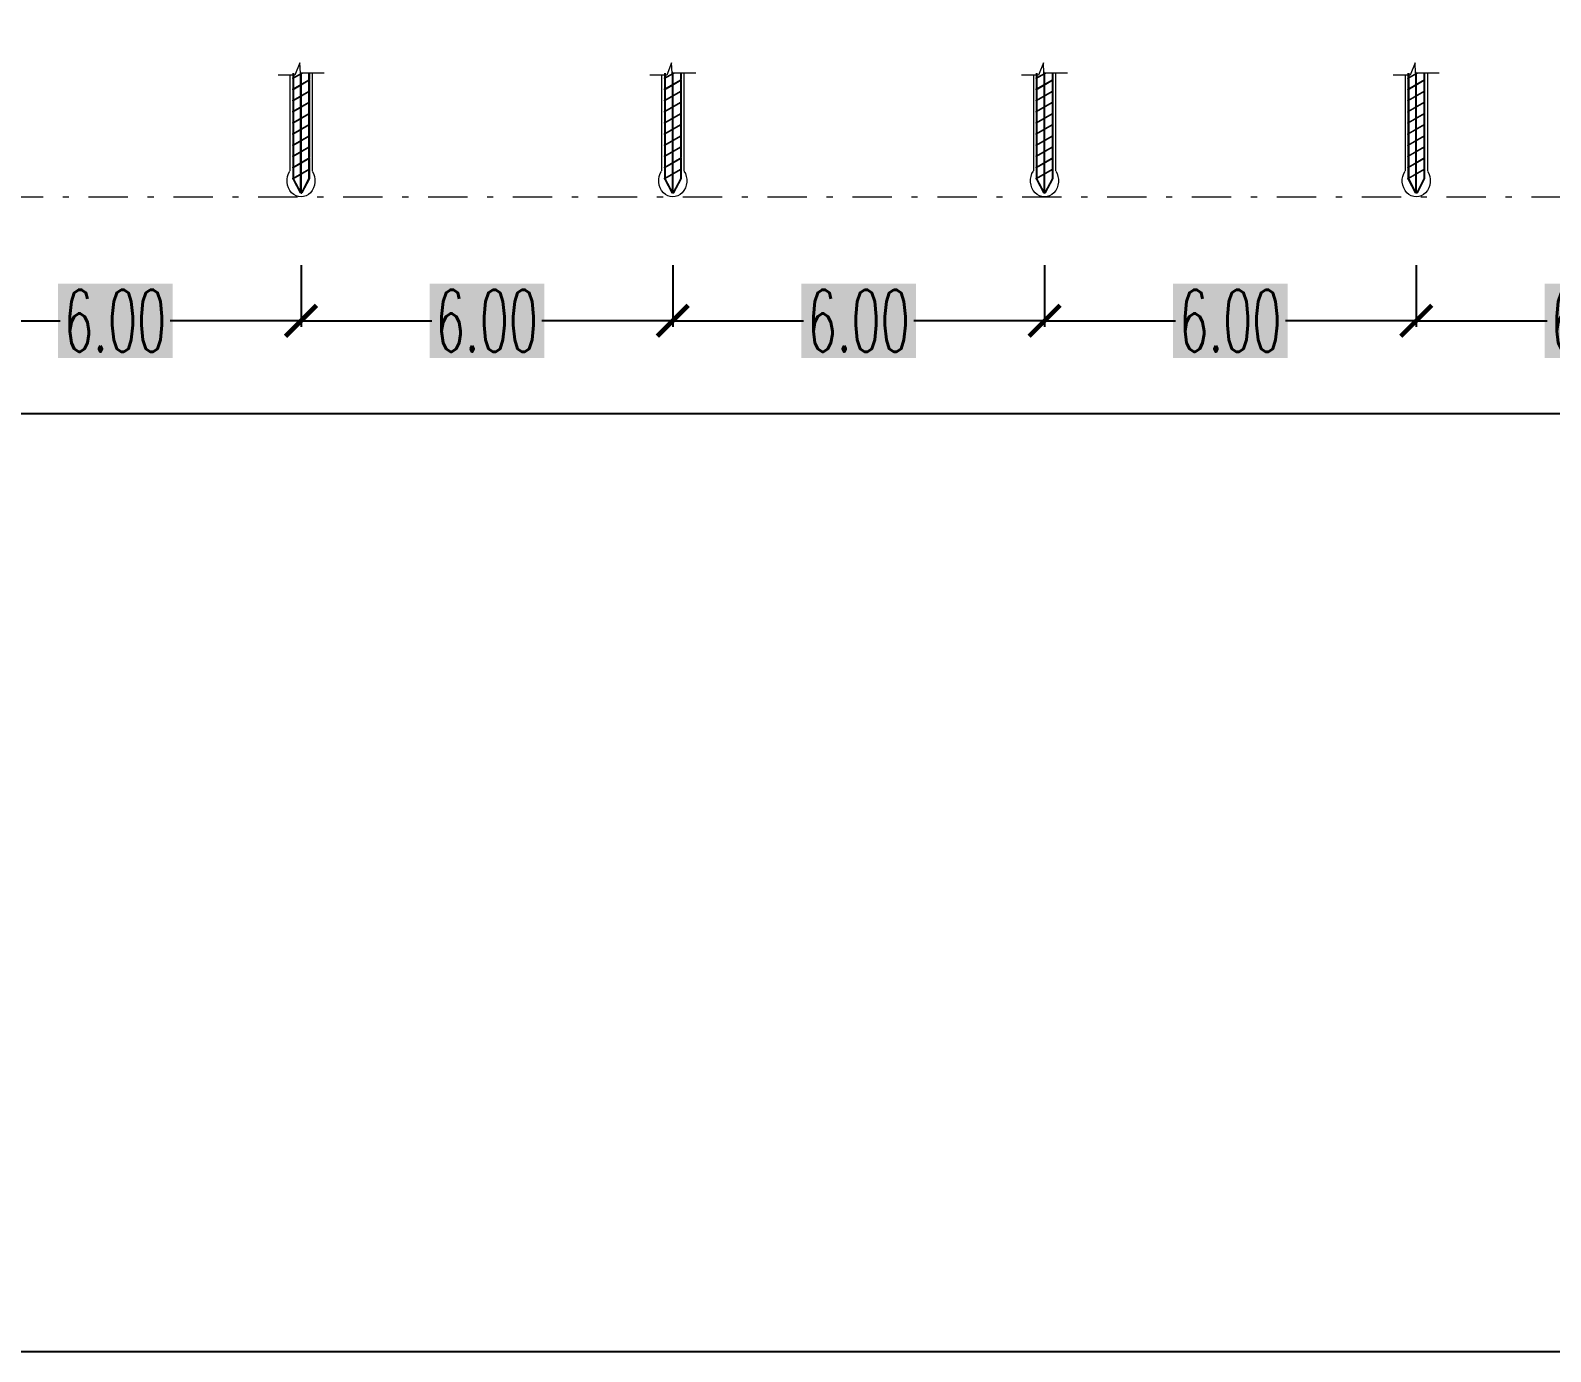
# Model space of a CAD drawing. Header units: millimetres. Extents: x 2175 to 3376, y 1504 to 1740.
# Drawn here: x 3326.38 to 3350.92, y 1586.69 to 1608.02 of the extents above; entities that cross this region are included whole.
import ezdxf

# ---------------------------------------------------------------- set-up
doc = ezdxf.new("R2010")
doc.units = ezdxf.units.MM
for name, pattern in [('DASHDOT2', [12.7, 6.35, -3.175, 0, -3.175]), ('DASHDOTX2', [50.8, 25.4, -12.7, 0, -12.7]), ('DASHED', [19.05, 12.7, -6.35])]:
    doc.linetypes.add(name, pattern=pattern)
doc.layers.add('As Atap', color=3, linetype='DASHDOTX2', lineweight=40)
doc.layers.add('Garis Dim', color=131, linetype='DASHED', lineweight=9)
doc.layers.add('GR', color=7, linetype='Continuous')
doc.layers.add('KOP TEKS', color=1, linetype='Continuous')
doc.layers.add('Layer2', color=7, linetype='DASHED', lineweight=40, true_color=0x238759)
doc.styles.add('-DIM2', font='simplex.shx', dxfattribs={"width": 0.55})
doc.dimstyles.new('DIMENSI WARNA 2.1', dxfattribs={"dimtxt": 1, "dimasz": 0.5, "dimexe": 0.1, "dimexo": 0.1, "dimgap": 0.05, "dimtad": 0, "dimtih": 1, "dimtoh": 1, "dimrnd": 0.0025, "dimzin": 0, "dimdsep": 46, "dimtxsty": '-DIM2', "dimblk": 'ARCHTICK', "dimcen": 0.1, "dimclrd": 1, "dimclre": 1, "dimclrt": 256, "dimadec": 0, "dimazin": 0, "dimtfac": 1, "dimtofl": 0, "dimtmove": 0, "dimatfit": 3, "dimldrblk": 'ARCHTICK', "dimfxl": 0.18, "dimtfill": 2, "dimtfillclr": 256, "dimtolj": 1, "dimtzin": 0, "dimarcsym": 0})

# ---------------------------------------------------------------- blocks, each defined once
blk = doc.blocks.new('_ArchTick')
at = {"color": 0, "linetype": 'ByBlock', "const_width": 0.15}
blk.add_lwpolyline([(-0.5, -0.5), (0.5, 0.5)], dxfattribs=at)
blk = doc.blocks.new('*D889')
at = {"layer": 'Defpoints', "color": 0, "transparency": 16777216}
for p in [(3246.748, 1603.331), (3366.748, 1603.331), (3366.748, 1601.831)]:
    blk.add_point(p, dxfattribs=at)
at = {"layer": 'GR', "color": 1, "lineweight": -2, "transparency": 16777216}
for p, q in [((3246.748, 1603.231), (3246.748, 1601.731)), ((3366.748, 1603.231), (3366.748, 1601.731)), ((3246.748, 1601.831), (3305.389, 1601.831)), ((3366.748, 1601.831), (3308.108, 1601.831))]:
    blk.add_line(p, q, dxfattribs=at)
at = {"layer": 'GR', "color": 1, "lineweight": -2, "transparency": 16777216, "xscale": 0.5, "yscale": 0.5, "zscale": 0.5, "rotation": 180}
blk.add_blockref('_ArchTick', (3246.748, 1601.831), dxfattribs=at)
at = {"layer": 'GR', "color": 1, "lineweight": -2, "transparency": 16777216, "xscale": 0.5, "yscale": 0.5, "zscale": 0.5}
blk.add_blockref('_ArchTick', (3366.748, 1601.831), dxfattribs=at)
at = {"layer": 'GR', "color": 240, "transparency": 16777216, "insert": (3306.748, 1601.831), "char_height": 1, "attachment_point": 5, "style": '-DIM2', "bg_fill": 1, "box_fill_scale": 1.1, "bg_fill_color": 256, "bg_fill_true_color": 16180224, "bg_fill_transparency": 0}
blk.add_mtext('\\A1;120.00', dxfattribs=at)
blk = doc.blocks.new('*D893')
at = {"layer": 'Defpoints', "color": 0, "transparency": 16777216}
for p in [(3324.748, 1604.331), (3330.748, 1604.331), (3324.748, 1603.331)]:
    blk.add_point(p, dxfattribs=at)
at = {"layer": 'GR', "color": 1, "lineweight": -2, "transparency": 16777216}
for p, q in [((3324.748, 1604.231), (3324.748, 1603.231)), ((3330.748, 1604.231), (3330.748, 1603.231)), ((3324.748, 1603.331), (3326.86, 1603.331)), ((3330.748, 1603.331), (3328.636, 1603.331))]:
    blk.add_line(p, q, dxfattribs=at)
at = {"layer": 'GR', "color": 1, "lineweight": -2, "transparency": 16777216, "xscale": 0.5, "yscale": 0.5, "zscale": 0.5, "rotation": 180}
blk.add_blockref('_ArchTick', (3324.748, 1603.331), dxfattribs=at)
at = {"layer": 'GR', "color": 1, "lineweight": -2, "transparency": 16777216, "xscale": 0.5, "yscale": 0.5, "zscale": 0.5}
blk.add_blockref('_ArchTick', (3330.748, 1603.331), dxfattribs=at)
at = {"layer": 'GR', "color": 240, "transparency": 16777216, "insert": (3327.748, 1603.331), "char_height": 1, "attachment_point": 5, "style": '-DIM2', "bg_fill": 1, "box_fill_scale": 1.1, "bg_fill_color": 256, "bg_fill_true_color": 16180224, "bg_fill_transparency": 0}
blk.add_mtext('\\A1;6.00', dxfattribs=at)
blk = doc.blocks.new('*D894')
at = {"layer": 'Defpoints', "color": 0, "transparency": 16777216}
for p in [(3336.748, 1604.331), (3342.748, 1604.331), (3336.748, 1603.331)]:
    blk.add_point(p, dxfattribs=at)
at = {"layer": 'GR', "color": 1, "lineweight": -2, "transparency": 16777216}
for p, q in [((3336.748, 1604.231), (3336.748, 1603.231)), ((3342.748, 1604.231), (3342.748, 1603.231)), ((3336.748, 1603.331), (3338.86, 1603.331)), ((3342.748, 1603.331), (3340.636, 1603.331))]:
    blk.add_line(p, q, dxfattribs=at)
at = {"layer": 'GR', "color": 1, "lineweight": -2, "transparency": 16777216, "xscale": 0.5, "yscale": 0.5, "zscale": 0.5, "rotation": 180}
blk.add_blockref('_ArchTick', (3336.748, 1603.331), dxfattribs=at)
at = {"layer": 'GR', "color": 1, "lineweight": -2, "transparency": 16777216, "xscale": 0.5, "yscale": 0.5, "zscale": 0.5}
blk.add_blockref('_ArchTick', (3342.748, 1603.331), dxfattribs=at)
at = {"layer": 'GR', "color": 240, "transparency": 16777216, "insert": (3339.748, 1603.331), "char_height": 1, "attachment_point": 5, "style": '-DIM2', "bg_fill": 1, "box_fill_scale": 1.1, "bg_fill_color": 256, "bg_fill_true_color": 16180224, "bg_fill_transparency": 0}
blk.add_mtext('\\A1;6.00', dxfattribs=at)
blk = doc.blocks.new('*D895')
at = {"layer": 'Defpoints', "color": 0, "transparency": 16777216}
for p in [(3330.748, 1604.331), (3336.748, 1604.331), (3336.748, 1603.331)]:
    blk.add_point(p, dxfattribs=at)
at = {"layer": 'GR', "color": 1, "lineweight": -2, "transparency": 16777216}
for p, q in [((3330.748, 1604.231), (3330.748, 1603.231)), ((3336.748, 1604.231), (3336.748, 1603.231)), ((3330.748, 1603.331), (3332.86, 1603.331)), ((3336.748, 1603.331), (3334.636, 1603.331))]:
    blk.add_line(p, q, dxfattribs=at)
at = {"layer": 'GR', "color": 1, "lineweight": -2, "transparency": 16777216, "xscale": 0.5, "yscale": 0.5, "zscale": 0.5, "rotation": 180}
blk.add_blockref('_ArchTick', (3330.748, 1603.331), dxfattribs=at)
at = {"layer": 'GR', "color": 1, "lineweight": -2, "transparency": 16777216, "xscale": 0.5, "yscale": 0.5, "zscale": 0.5}
blk.add_blockref('_ArchTick', (3336.748, 1603.331), dxfattribs=at)
at = {"layer": 'GR', "color": 240, "transparency": 16777216, "insert": (3333.748, 1603.331), "char_height": 1, "attachment_point": 5, "style": '-DIM2', "bg_fill": 1, "box_fill_scale": 1.1, "bg_fill_color": 256, "bg_fill_true_color": 16180224, "bg_fill_transparency": 0}
blk.add_mtext('\\A1;6.00', dxfattribs=at)
blk = doc.blocks.new('*D897')
at = {"layer": 'Defpoints', "color": 0, "transparency": 16777216}
for p in [(3342.748, 1604.331), (3348.748, 1604.331), (3348.748, 1603.331)]:
    blk.add_point(p, dxfattribs=at)
at = {"layer": 'GR', "color": 1, "lineweight": -2, "transparency": 16777216}
for p, q in [((3342.748, 1604.231), (3342.748, 1603.231)), ((3348.748, 1604.231), (3348.748, 1603.231)), ((3342.748, 1603.331), (3344.86, 1603.331)), ((3348.748, 1603.331), (3346.636, 1603.331))]:
    blk.add_line(p, q, dxfattribs=at)
at = {"layer": 'GR', "color": 1, "lineweight": -2, "transparency": 16777216, "xscale": 0.5, "yscale": 0.5, "zscale": 0.5, "rotation": 180}
blk.add_blockref('_ArchTick', (3342.748, 1603.331), dxfattribs=at)
at = {"layer": 'GR', "color": 1, "lineweight": -2, "transparency": 16777216, "xscale": 0.5, "yscale": 0.5, "zscale": 0.5}
blk.add_blockref('_ArchTick', (3348.748, 1603.331), dxfattribs=at)
at = {"layer": 'GR', "color": 240, "transparency": 16777216, "insert": (3345.748, 1603.331), "char_height": 1, "attachment_point": 5, "style": '-DIM2', "bg_fill": 1, "box_fill_scale": 1.1, "bg_fill_color": 256, "bg_fill_true_color": 16180224, "bg_fill_transparency": 0}
blk.add_mtext('\\A1;6.00', dxfattribs=at)
blk = doc.blocks.new('*D898')
at = {"layer": 'Defpoints', "color": 0, "transparency": 16777216}
for p in [(3348.748, 1604.331), (3354.748, 1604.331), (3348.748, 1603.331)]:
    blk.add_point(p, dxfattribs=at)
at = {"layer": 'GR', "color": 1, "lineweight": -2, "transparency": 16777216}
for p, q in [((3348.748, 1604.231), (3348.748, 1603.231)), ((3354.748, 1604.231), (3354.748, 1603.231)), ((3348.748, 1603.331), (3350.86, 1603.331)), ((3354.748, 1603.331), (3352.636, 1603.331))]:
    blk.add_line(p, q, dxfattribs=at)
at = {"layer": 'GR', "color": 1, "lineweight": -2, "transparency": 16777216, "xscale": 0.5, "yscale": 0.5, "zscale": 0.5, "rotation": 180}
blk.add_blockref('_ArchTick', (3348.748, 1603.331), dxfattribs=at)
at = {"layer": 'GR', "color": 1, "lineweight": -2, "transparency": 16777216, "xscale": 0.5, "yscale": 0.5, "zscale": 0.5}
blk.add_blockref('_ArchTick', (3354.748, 1603.331), dxfattribs=at)
at = {"layer": 'GR', "color": 240, "transparency": 16777216, "insert": (3351.748, 1603.331), "char_height": 1, "attachment_point": 5, "style": '-DIM2', "bg_fill": 1, "box_fill_scale": 1.1, "bg_fill_color": 256, "bg_fill_true_color": 16180224, "bg_fill_transparency": 0}
blk.add_mtext('\\A1;6.00', dxfattribs=at)

msp = doc.modelspace()

# ---------------------------------------------------------------- linework, layer by layer
at = {"layer": 'As Atap', "color": 7, "linetype": 'ByBlock', "lineweight": 5}
for p, q in [((3330.568, 1607.294), (3330.568, 1605.75)), ((3330.928, 1607.331), (3330.928, 1605.75)), ((3336.568, 1607.294), (3336.568, 1605.75)), ((3336.928, 1607.331), (3336.928, 1605.75)), ((3342.568, 1607.294), (3342.568, 1605.75)), ((3342.928, 1607.331), (3342.928, 1605.75)), ((3348.568, 1607.294), (3348.568, 1605.75)), ((3348.928, 1607.331), (3348.928, 1605.75))]:
    msp.add_line(p, q, dxfattribs=at)
at = {"layer": 'As Atap', "color": 0, "linetype": 'ByBlock', "lineweight": 5}
for p, q in [((3330.614, 1607.331), (3330.614, 1607.25)), ((3330.614, 1607.242), (3330.614, 1607.07)), ((3330.626, 1607.331), (3330.626, 1607.257)), ((3330.626, 1607.249), (3330.626, 1607.077)), ((3330.736, 1607.349), (3330.736, 1607.321)), ((3330.736, 1607.313), (3330.736, 1607.141)), ((3330.748, 1607.331), (3330.748, 1607.328)), ((3330.748, 1607.32), (3330.748, 1607.148)), ((3330.87, 1607.331), (3330.87, 1607.219)), ((3330.87, 1607.21), (3330.87, 1607.039)), ((3330.882, 1607.331), (3330.882, 1607.225)), ((3330.882, 1607.217), (3330.882, 1607.045)), ((3336.614, 1607.331), (3336.614, 1607.25)), ((3336.614, 1607.242), (3336.614, 1607.07)), ((3336.626, 1607.331), (3336.626, 1607.257)), ((3336.626, 1607.249), (3336.626, 1607.077)), ((3336.736, 1607.349), (3336.736, 1607.321)), ((3336.736, 1607.313), (3336.736, 1607.141)), ((3336.748, 1607.331), (3336.748, 1607.328)), ((3336.748, 1607.32), (3336.748, 1607.148)), ((3336.87, 1607.331), (3336.87, 1607.219)), ((3336.87, 1607.21), (3336.87, 1607.039)), ((3336.882, 1607.331), (3336.882, 1607.225)), ((3336.882, 1607.217), (3336.882, 1607.045)), ((3342.614, 1607.331), (3342.614, 1607.25)), ((3342.614, 1607.242), (3342.614, 1607.07)), ((3342.626, 1607.331), (3342.626, 1607.257)), ((3342.626, 1607.249), (3342.626, 1607.077)), ((3342.736, 1607.349), (3342.736, 1607.321)), ((3342.736, 1607.313), (3342.736, 1607.141)), ((3342.748, 1607.331), (3342.748, 1607.328)), ((3342.748, 1607.32), (3342.748, 1607.148)), ((3342.87, 1607.331), (3342.87, 1607.219)), ((3342.87, 1607.21), (3342.87, 1607.039)), ((3342.882, 1607.331), (3342.882, 1607.225)), ((3342.882, 1607.217), (3342.882, 1607.045)), ((3348.614, 1607.331), (3348.614, 1607.25)), ((3348.614, 1607.242), (3348.614, 1607.07)), ((3348.626, 1607.331), (3348.626, 1607.257)), ((3348.626, 1607.249), (3348.626, 1607.077)), ((3348.736, 1607.349), (3348.736, 1607.321)), ((3348.736, 1607.313), (3348.736, 1607.141)), ((3348.748, 1607.331), (3348.748, 1607.328)), ((3348.748, 1607.32), (3348.748, 1607.148)), ((3348.87, 1607.331), (3348.87, 1607.219)), ((3348.87, 1607.21), (3348.87, 1607.039)), ((3348.882, 1607.331), (3348.882, 1607.225)), ((3348.882, 1607.217), (3348.882, 1607.045)), ((3330.614, 1607.062), (3330.614, 1606.89)), ((3330.626, 1607.069), (3330.626, 1606.897)), ((3330.736, 1607.133), (3330.736, 1606.961)), ((3330.748, 1607.14), (3330.748, 1606.968)), ((3330.87, 1607.03), (3330.87, 1606.859)), ((3330.882, 1607.037), (3330.882, 1606.865)), ((3336.614, 1607.062), (3336.614, 1606.89)), ((3336.626, 1607.069), (3336.626, 1606.897)), ((3336.736, 1607.133), (3336.736, 1606.961)), ((3336.748, 1607.14), (3336.748, 1606.968)), ((3336.87, 1607.03), (3336.87, 1606.859)), ((3336.882, 1607.037), (3336.882, 1606.865)), ((3342.614, 1607.062), (3342.614, 1606.89)), ((3342.626, 1607.069), (3342.626, 1606.897)), ((3342.736, 1607.133), (3342.736, 1606.961)), ((3342.748, 1607.14), (3342.748, 1606.968)), ((3342.87, 1607.03), (3342.87, 1606.859)), ((3342.882, 1607.037), (3342.882, 1606.865)), ((3348.614, 1607.062), (3348.614, 1606.89)), ((3348.626, 1607.069), (3348.626, 1606.897)), ((3348.736, 1607.133), (3348.736, 1606.961)), ((3348.748, 1607.14), (3348.748, 1606.968)), ((3348.87, 1607.03), (3348.87, 1606.859)), ((3348.882, 1607.037), (3348.882, 1606.865)), ((3330.614, 1606.882), (3330.614, 1606.71)), ((3330.626, 1606.889), (3330.626, 1606.717)), ((3330.736, 1606.953), (3330.736, 1606.781)), ((3330.736, 1606.773), (3330.736, 1606.601)), ((3330.748, 1606.96), (3330.748, 1606.788)), ((3330.748, 1606.78), (3330.748, 1606.608)), ((3330.87, 1606.85), (3330.87, 1606.679)), ((3330.882, 1606.857), (3330.882, 1606.685)), ((3336.614, 1606.882), (3336.614, 1606.71)), ((3336.626, 1606.889), (3336.626, 1606.717)), ((3336.736, 1606.953), (3336.736, 1606.781)), ((3336.736, 1606.773), (3336.736, 1606.601)), ((3336.748, 1606.96), (3336.748, 1606.788)), ((3336.748, 1606.78), (3336.748, 1606.608)), ((3336.87, 1606.85), (3336.87, 1606.679)), ((3336.882, 1606.857), (3336.882, 1606.685)), ((3342.614, 1606.882), (3342.614, 1606.71)), ((3342.626, 1606.889), (3342.626, 1606.717)), ((3342.736, 1606.953), (3342.736, 1606.781)), ((3342.736, 1606.773), (3342.736, 1606.601)), ((3342.748, 1606.96), (3342.748, 1606.788)), ((3342.748, 1606.78), (3342.748, 1606.608)), ((3342.87, 1606.85), (3342.87, 1606.679)), ((3342.882, 1606.857), (3342.882, 1606.685)), ((3348.614, 1606.882), (3348.614, 1606.71)), ((3348.626, 1606.889), (3348.626, 1606.717)), ((3348.736, 1606.953), (3348.736, 1606.781)), ((3348.736, 1606.773), (3348.736, 1606.601)), ((3348.748, 1606.96), (3348.748, 1606.788)), ((3348.748, 1606.78), (3348.748, 1606.608)), ((3348.87, 1606.85), (3348.87, 1606.679)), ((3348.882, 1606.857), (3348.882, 1606.685)), ((3330.614, 1606.702), (3330.614, 1606.53)), ((3330.614, 1606.522), (3330.614, 1606.35)), ((3330.626, 1606.709), (3330.626, 1606.537)), ((3330.626, 1606.529), (3330.626, 1606.357)), ((3330.736, 1606.593), (3330.736, 1606.421)), ((3330.748, 1606.6), (3330.748, 1606.428)), ((3330.87, 1606.67), (3330.87, 1606.499)), ((3330.87, 1606.49), (3330.87, 1606.319)), ((3330.882, 1606.677), (3330.882, 1606.505)), ((3330.882, 1606.497), (3330.882, 1606.325)), ((3336.614, 1606.702), (3336.614, 1606.53)), ((3336.614, 1606.522), (3336.614, 1606.35)), ((3336.626, 1606.709), (3336.626, 1606.537)), ((3336.626, 1606.529), (3336.626, 1606.357)), ((3336.736, 1606.593), (3336.736, 1606.421)), ((3336.748, 1606.6), (3336.748, 1606.428)), ((3336.87, 1606.67), (3336.87, 1606.499)), ((3336.87, 1606.49), (3336.87, 1606.319)), ((3336.882, 1606.677), (3336.882, 1606.505)), ((3336.882, 1606.497), (3336.882, 1606.325)), ((3342.614, 1606.702), (3342.614, 1606.53)), ((3342.614, 1606.522), (3342.614, 1606.35)), ((3342.626, 1606.709), (3342.626, 1606.537)), ((3342.626, 1606.529), (3342.626, 1606.357)), ((3342.736, 1606.593), (3342.736, 1606.421)), ((3342.748, 1606.6), (3342.748, 1606.428)), ((3342.87, 1606.67), (3342.87, 1606.499)), ((3342.87, 1606.49), (3342.87, 1606.319)), ((3342.882, 1606.677), (3342.882, 1606.505)), ((3342.882, 1606.497), (3342.882, 1606.325)), ((3348.614, 1606.702), (3348.614, 1606.53)), ((3348.614, 1606.522), (3348.614, 1606.35)), ((3348.626, 1606.709), (3348.626, 1606.537)), ((3348.626, 1606.529), (3348.626, 1606.357)), ((3348.736, 1606.593), (3348.736, 1606.421)), ((3348.748, 1606.6), (3348.748, 1606.428)), ((3348.87, 1606.67), (3348.87, 1606.499)), ((3348.87, 1606.49), (3348.87, 1606.319)), ((3348.882, 1606.677), (3348.882, 1606.505)), ((3348.882, 1606.497), (3348.882, 1606.325)), ((3330.614, 1606.342), (3330.614, 1606.17)), ((3330.626, 1606.349), (3330.626, 1606.177)), ((3330.736, 1606.413), (3330.736, 1606.241)), ((3330.736, 1606.233), (3330.736, 1606.061)), ((3330.748, 1606.42), (3330.748, 1606.248)), ((3330.748, 1606.24), (3330.748, 1606.068)), ((3330.87, 1606.31), (3330.87, 1606.139)), ((3330.882, 1606.317), (3330.882, 1606.145)), ((3336.614, 1606.342), (3336.614, 1606.17)), ((3336.626, 1606.349), (3336.626, 1606.177)), ((3336.736, 1606.413), (3336.736, 1606.241)), ((3336.736, 1606.233), (3336.736, 1606.061)), ((3336.748, 1606.42), (3336.748, 1606.248)), ((3336.748, 1606.24), (3336.748, 1606.068)), ((3336.87, 1606.31), (3336.87, 1606.139)), ((3336.882, 1606.317), (3336.882, 1606.145)), ((3342.614, 1606.342), (3342.614, 1606.17)), ((3342.626, 1606.349), (3342.626, 1606.177)), ((3342.736, 1606.413), (3342.736, 1606.241)), ((3342.736, 1606.233), (3342.736, 1606.061)), ((3342.748, 1606.42), (3342.748, 1606.248)), ((3342.748, 1606.24), (3342.748, 1606.068)), ((3342.87, 1606.31), (3342.87, 1606.139)), ((3342.882, 1606.317), (3342.882, 1606.145)), ((3348.614, 1606.342), (3348.614, 1606.17)), ((3348.626, 1606.349), (3348.626, 1606.177)), ((3348.736, 1606.413), (3348.736, 1606.241)), ((3348.736, 1606.233), (3348.736, 1606.061)), ((3348.748, 1606.42), (3348.748, 1606.248)), ((3348.748, 1606.24), (3348.748, 1606.068)), ((3348.87, 1606.31), (3348.87, 1606.139)), ((3348.882, 1606.317), (3348.882, 1606.145)), ((3330.614, 1606.162), (3330.614, 1605.99)), ((3330.614, 1605.982), (3330.614, 1605.81)), ((3330.626, 1606.169), (3330.626, 1605.997)), ((3330.626, 1605.989), (3330.626, 1605.817)), ((3330.736, 1606.053), (3330.736, 1605.881)), ((3330.748, 1606.06), (3330.748, 1605.888)), ((3330.87, 1606.13), (3330.87, 1605.959)), ((3330.882, 1606.137), (3330.882, 1605.965)), ((3336.614, 1606.162), (3336.614, 1605.99)), ((3336.614, 1605.982), (3336.614, 1605.81)), ((3336.626, 1606.169), (3336.626, 1605.997)), ((3336.626, 1605.989), (3336.626, 1605.817)), ((3336.736, 1606.053), (3336.736, 1605.881)), ((3336.748, 1606.06), (3336.748, 1605.888)), ((3336.87, 1606.13), (3336.87, 1605.959)), ((3336.882, 1606.137), (3336.882, 1605.965)), ((3342.614, 1606.162), (3342.614, 1605.99)), ((3342.614, 1605.982), (3342.614, 1605.81)), ((3342.626, 1606.169), (3342.626, 1605.997)), ((3342.626, 1605.989), (3342.626, 1605.817)), ((3342.736, 1606.053), (3342.736, 1605.881)), ((3342.748, 1606.06), (3342.748, 1605.888)), ((3342.87, 1606.13), (3342.87, 1605.959)), ((3342.882, 1606.137), (3342.882, 1605.965)), ((3348.614, 1606.162), (3348.614, 1605.99)), ((3348.614, 1605.982), (3348.614, 1605.81)), ((3348.626, 1606.169), (3348.626, 1605.997)), ((3348.626, 1605.989), (3348.626, 1605.817)), ((3348.736, 1606.053), (3348.736, 1605.881)), ((3348.748, 1606.06), (3348.748, 1605.888)), ((3348.87, 1606.13), (3348.87, 1605.959)), ((3348.882, 1606.137), (3348.882, 1605.965)), ((3330.614, 1605.802), (3330.614, 1605.63)), ((3330.626, 1605.809), (3330.626, 1605.637)), ((3330.736, 1605.873), (3330.736, 1605.701)), ((3330.748, 1605.88), (3330.748, 1605.708)), ((3330.87, 1605.95), (3330.87, 1605.779)), ((3330.87, 1605.77), (3330.87, 1605.625)), ((3330.882, 1605.957), (3330.882, 1605.785)), ((3330.882, 1605.777), (3330.882, 1605.622)), ((3336.614, 1605.802), (3336.614, 1605.63)), ((3336.626, 1605.809), (3336.626, 1605.637)), ((3336.736, 1605.873), (3336.736, 1605.701)), ((3336.748, 1605.88), (3336.748, 1605.708)), ((3336.87, 1605.95), (3336.87, 1605.779)), ((3336.87, 1605.77), (3336.87, 1605.625)), ((3336.882, 1605.957), (3336.882, 1605.785)), ((3336.882, 1605.777), (3336.882, 1605.622)), ((3342.614, 1605.802), (3342.614, 1605.63)), ((3342.626, 1605.809), (3342.626, 1605.637)), ((3342.736, 1605.873), (3342.736, 1605.701)), ((3342.748, 1605.88), (3342.748, 1605.708)), ((3342.87, 1605.95), (3342.87, 1605.779)), ((3342.87, 1605.77), (3342.87, 1605.625)), ((3342.882, 1605.957), (3342.882, 1605.785)), ((3342.882, 1605.777), (3342.882, 1605.622)), ((3348.614, 1605.802), (3348.614, 1605.63)), ((3348.626, 1605.809), (3348.626, 1605.637)), ((3348.736, 1605.873), (3348.736, 1605.701)), ((3348.748, 1605.88), (3348.748, 1605.708)), ((3348.87, 1605.95), (3348.87, 1605.779)), ((3348.87, 1605.77), (3348.87, 1605.625)), ((3348.882, 1605.957), (3348.882, 1605.785)), ((3348.882, 1605.777), (3348.882, 1605.622)), ((3330.626, 1605.629), (3330.626, 1605.625)), ((3330.626, 1605.629), (3330.626, 1605.625)), ((3330.736, 1605.693), (3330.736, 1605.414)), ((3330.748, 1605.7), (3330.748, 1605.414)), ((3336.626, 1605.629), (3336.626, 1605.625)), ((3336.626, 1605.629), (3336.626, 1605.625)), ((3336.736, 1605.693), (3336.736, 1605.414)), ((3336.748, 1605.7), (3336.748, 1605.414)), ((3342.626, 1605.629), (3342.626, 1605.625)), ((3342.626, 1605.629), (3342.626, 1605.625)), ((3342.736, 1605.693), (3342.736, 1605.414)), ((3342.748, 1605.7), (3342.748, 1605.414)), ((3348.626, 1605.629), (3348.626, 1605.625)), ((3348.626, 1605.629), (3348.626, 1605.625)), ((3348.736, 1605.693), (3348.736, 1605.414)), ((3348.748, 1605.7), (3348.748, 1605.414))]:
    msp.add_line(p, q, dxfattribs=at)
at = {"layer": 'As Atap', "color": 2, "linetype": 'ByBlock', "lineweight": 5}
for p, q in [((3330.736, 1605.332), (3330.736, 1605.331)), ((3336.736, 1605.332), (3336.736, 1605.331)), ((3342.736, 1605.332), (3342.736, 1605.331)), ((3348.736, 1605.332), (3348.736, 1605.331))]:
    msp.add_line(p, q, dxfattribs=at)
at = {"layer": 'Garis Dim', "color": 0, "linetype": 'ByBlock', "lineweight": 5}
for p, q in [((3330.61, 1607.248), (3330.754, 1607.331)), ((3330.61, 1607.068), (3330.882, 1607.225)), ((3330.614, 1607.242), (3330.769, 1607.331)), ((3330.614, 1607.062), (3330.886, 1607.219)), ((3336.61, 1607.248), (3336.754, 1607.331)), ((3336.61, 1607.068), (3336.882, 1607.225)), ((3336.614, 1607.242), (3336.769, 1607.331)), ((3336.614, 1607.062), (3336.886, 1607.219)), ((3342.61, 1607.248), (3342.754, 1607.331)), ((3342.61, 1607.068), (3342.882, 1607.225)), ((3342.614, 1607.242), (3342.769, 1607.331)), ((3342.614, 1607.062), (3342.886, 1607.219)), ((3348.61, 1607.248), (3348.754, 1607.331)), ((3348.61, 1607.068), (3348.882, 1607.225)), ((3348.614, 1607.242), (3348.769, 1607.331)), ((3348.614, 1607.062), (3348.886, 1607.219)), ((3330.61, 1606.888), (3330.882, 1607.045)), ((3330.614, 1606.882), (3330.886, 1607.039)), ((3336.61, 1606.888), (3336.882, 1607.045)), ((3336.614, 1606.882), (3336.886, 1607.039)), ((3342.61, 1606.888), (3342.882, 1607.045)), ((3342.614, 1606.882), (3342.886, 1607.039)), ((3348.61, 1606.888), (3348.882, 1607.045)), ((3348.614, 1606.882), (3348.886, 1607.039)), ((3330.61, 1606.708), (3330.882, 1606.865)), ((3330.614, 1606.702), (3330.886, 1606.859)), ((3336.61, 1606.708), (3336.882, 1606.865)), ((3336.614, 1606.702), (3336.886, 1606.859)), ((3342.61, 1606.708), (3342.882, 1606.865)), ((3342.614, 1606.702), (3342.886, 1606.859)), ((3348.61, 1606.708), (3348.882, 1606.865)), ((3348.614, 1606.702), (3348.886, 1606.859)), ((3330.61, 1606.528), (3330.882, 1606.685)), ((3330.61, 1606.348), (3330.882, 1606.505)), ((3330.614, 1606.522), (3330.886, 1606.679)), ((3330.614, 1606.342), (3330.886, 1606.499)), ((3336.61, 1606.528), (3336.882, 1606.685)), ((3336.61, 1606.348), (3336.882, 1606.505)), ((3336.614, 1606.522), (3336.886, 1606.679)), ((3336.614, 1606.342), (3336.886, 1606.499)), ((3342.61, 1606.528), (3342.882, 1606.685)), ((3342.61, 1606.348), (3342.882, 1606.505)), ((3342.614, 1606.522), (3342.886, 1606.679)), ((3342.614, 1606.342), (3342.886, 1606.499)), ((3348.61, 1606.528), (3348.882, 1606.685)), ((3348.61, 1606.348), (3348.882, 1606.505)), ((3348.614, 1606.522), (3348.886, 1606.679)), ((3348.614, 1606.342), (3348.886, 1606.499)), ((3330.61, 1606.168), (3330.882, 1606.325)), ((3330.614, 1606.162), (3330.886, 1606.319)), ((3336.61, 1606.168), (3336.882, 1606.325)), ((3336.614, 1606.162), (3336.886, 1606.319)), ((3342.61, 1606.168), (3342.882, 1606.325)), ((3342.614, 1606.162), (3342.886, 1606.319)), ((3348.61, 1606.168), (3348.882, 1606.325)), ((3348.614, 1606.162), (3348.886, 1606.319)), ((3330.61, 1605.988), (3330.882, 1606.145)), ((3330.614, 1605.982), (3330.886, 1606.139)), ((3336.61, 1605.988), (3336.882, 1606.145)), ((3336.614, 1605.982), (3336.886, 1606.139)), ((3342.61, 1605.988), (3342.882, 1606.145)), ((3342.614, 1605.982), (3342.886, 1606.139)), ((3348.61, 1605.988), (3348.882, 1606.145)), ((3348.614, 1605.982), (3348.886, 1606.139)), ((3330.61, 1605.808), (3330.882, 1605.965)), ((3330.61, 1605.628), (3330.882, 1605.785)), ((3330.614, 1605.802), (3330.886, 1605.959)), ((3330.614, 1605.622), (3330.886, 1605.779)), ((3336.61, 1605.808), (3336.882, 1605.965)), ((3336.61, 1605.628), (3336.882, 1605.785)), ((3336.614, 1605.802), (3336.886, 1605.959)), ((3336.614, 1605.622), (3336.886, 1605.779)), ((3342.61, 1605.808), (3342.882, 1605.965)), ((3342.61, 1605.628), (3342.882, 1605.785)), ((3342.614, 1605.802), (3342.886, 1605.959)), ((3342.614, 1605.622), (3342.886, 1605.779)), ((3348.61, 1605.808), (3348.882, 1605.965)), ((3348.61, 1605.628), (3348.882, 1605.785)), ((3348.614, 1605.802), (3348.886, 1605.959)), ((3348.614, 1605.622), (3348.886, 1605.779)), ((3330.614, 1605.622), (3330.732, 1605.396)), ((3330.626, 1605.625), (3330.742, 1605.402)), ((3330.87, 1605.625), (3330.75, 1605.394)), ((3330.882, 1605.622), (3330.761, 1605.389)), ((3336.614, 1605.622), (3336.732, 1605.396)), ((3336.626, 1605.625), (3336.742, 1605.402)), ((3336.87, 1605.625), (3336.75, 1605.394)), ((3336.882, 1605.622), (3336.761, 1605.389)), ((3342.614, 1605.622), (3342.732, 1605.396)), ((3342.626, 1605.625), (3342.742, 1605.402)), ((3342.87, 1605.625), (3342.75, 1605.394)), ((3342.882, 1605.622), (3342.761, 1605.389)), ((3348.614, 1605.622), (3348.732, 1605.396)), ((3348.626, 1605.625), (3348.742, 1605.402)), ((3348.87, 1605.625), (3348.75, 1605.394)), ((3348.882, 1605.622), (3348.761, 1605.389)), ((3330.732, 1605.396), (3330.742, 1605.402)), ((3330.736, 1605.414), (3330.748, 1605.414)), ((3330.75, 1605.394), (3330.761, 1605.389)), ((3336.732, 1605.396), (3336.742, 1605.402)), ((3336.736, 1605.414), (3336.748, 1605.414)), ((3336.75, 1605.394), (3336.761, 1605.389)), ((3342.732, 1605.396), (3342.742, 1605.402)), ((3342.736, 1605.414), (3342.748, 1605.414)), ((3342.75, 1605.394), (3342.761, 1605.389)), ((3348.732, 1605.396), (3348.742, 1605.402)), ((3348.736, 1605.414), (3348.748, 1605.414)), ((3348.75, 1605.394), (3348.761, 1605.389))]:
    msp.add_line(p, q, dxfattribs=at)
at = {"layer": 'Garis Dim', "linetype": 'DASHDOT2', "ltscale": 0.1}
msp.add_line((3243.748, 1605.331), (3372.748, 1605.331), dxfattribs=at)
at = {"layer": 'Garis Dim', "color": 0, "linetype": 'ByBlock', "lineweight": 5}
for centre, start, end in [((3330.612, 1607.245), 120.0006, 300.0006), ((3330.884, 1607.222), 298.5406, 121.4606), ((3336.612, 1607.245), 120.0006, 300.0006), ((3336.884, 1607.222), 298.5406, 121.4606), ((3342.612, 1607.245), 120.0006, 300.0006), ((3342.884, 1607.222), 298.5406, 121.4606), ((3348.612, 1607.245), 120.0006, 300.0006), ((3348.884, 1607.222), 298.5406, 121.4606), ((3330.612, 1607.065), 120.0006, 300.0006), ((3330.884, 1607.042), 298.5406, 121.4606), ((3336.612, 1607.065), 120.0006, 300.0006), ((3336.884, 1607.042), 298.5406, 121.4606), ((3342.612, 1607.065), 120.0006, 300.0006), ((3342.884, 1607.042), 298.5406, 121.4606), ((3348.612, 1607.065), 120.0006, 300.0006), ((3348.884, 1607.042), 298.5406, 121.4606), ((3330.612, 1606.885), 120.0006, 300.0006), ((3330.884, 1606.862), 298.5406, 121.4606), ((3336.612, 1606.885), 120.0006, 300.0006), ((3336.884, 1606.862), 298.5406, 121.4606), ((3342.612, 1606.885), 120.0006, 300.0006), ((3342.884, 1606.862), 298.5406, 121.4606), ((3348.612, 1606.885), 120.0006, 300.0006), ((3348.884, 1606.862), 298.5406, 121.4606), ((3330.612, 1606.705), 120.0006, 300.0006), ((3330.612, 1606.525), 120.0006, 300.0006), ((3330.884, 1606.682), 298.5406, 121.4606), ((3330.884, 1606.502), 298.5406, 121.4606), ((3336.612, 1606.705), 120.0006, 300.0006), ((3336.612, 1606.525), 120.0006, 300.0006), ((3336.884, 1606.682), 298.5406, 121.4606), ((3336.884, 1606.502), 298.5406, 121.4606), ((3342.612, 1606.705), 120.0006, 300.0006), ((3342.612, 1606.525), 120.0006, 300.0006), ((3342.884, 1606.682), 298.5406, 121.4606), ((3342.884, 1606.502), 298.5406, 121.4606), ((3348.612, 1606.705), 120.0006, 300.0006), ((3348.612, 1606.525), 120.0006, 300.0006), ((3348.884, 1606.682), 298.5406, 121.4606), ((3348.884, 1606.502), 298.5406, 121.4606), ((3330.612, 1606.345), 120.0006, 300.0006), ((3330.884, 1606.322), 298.5406, 121.4606), ((3336.612, 1606.345), 120.0006, 300.0006), ((3336.884, 1606.322), 298.5406, 121.4606), ((3342.612, 1606.345), 120.0006, 300.0006), ((3342.884, 1606.322), 298.5406, 121.4606), ((3348.612, 1606.345), 120.0006, 300.0006), ((3348.884, 1606.322), 298.5406, 121.4606), ((3330.612, 1606.165), 120.0006, 300.0006), ((3330.612, 1605.985), 120.0006, 300.0006), ((3330.884, 1606.142), 298.5406, 121.4606), ((3336.612, 1606.165), 120.0006, 300.0006), ((3336.612, 1605.985), 120.0006, 300.0006), ((3336.884, 1606.142), 298.5406, 121.4606), ((3342.612, 1606.165), 120.0006, 300.0006), ((3342.612, 1605.985), 120.0006, 300.0006), ((3342.884, 1606.142), 298.5406, 121.4606), ((3348.612, 1606.165), 120.0006, 300.0006), ((3348.612, 1605.985), 120.0006, 300.0006), ((3348.884, 1606.142), 298.5406, 121.4606), ((3330.612, 1605.805), 120.0006, 300.0006), ((3330.884, 1605.962), 298.5406, 121.4606), ((3330.884, 1605.782), 298.5406, 121.4606), ((3336.612, 1605.805), 120.0006, 300.0006), ((3336.884, 1605.962), 298.5406, 121.4606), ((3336.884, 1605.782), 298.5406, 121.4606), ((3342.612, 1605.805), 120.0006, 300.0006), ((3342.884, 1605.962), 298.5406, 121.4606), ((3342.884, 1605.782), 298.5406, 121.4606), ((3348.612, 1605.805), 120.0006, 300.0006), ((3348.884, 1605.962), 298.5406, 121.4606), ((3348.884, 1605.782), 298.5406, 121.4606), ((3330.612, 1605.625), 120.0006, 300.0006), ((3336.612, 1605.625), 120.0006, 300.0006), ((3342.612, 1605.625), 120.0006, 300.0006), ((3348.612, 1605.625), 120.0006, 300.0006)]:
    msp.add_arc(centre, 0.0036, start, end, dxfattribs=at)
at = {"layer": 'Garis Dim', "color": 7, "linetype": 'ByBlock', "lineweight": 5, "extrusion": (0, 0, -1)}
for centre in [(3330.748, 1605.592), (3336.748, 1605.592), (3342.748, 1605.592), (3348.748, 1605.592)]:
    msp.add_ellipse(centre, major_axis=(0, 0.261), ratio=0.864672, start_param=0.923757, end_param=5.359428, dxfattribs=at)
at = {"layer": 'KOP TEKS', "color": 2}
msp.add_lwpolyline([(3239.188, 1683.476), (3239.188, 1586.689), (3376.072, 1586.689), (3376.072, 1683.476)], close=True, dxfattribs=at)
at = {"layer": 'Layer2', "linetype": 'ByBlock', "lineweight": 5}
for points in [[(3331.119, 1607.331), (3330.737, 1607.331), (3330.729, 1607.498), (3330.65, 1607.294), (3330.378, 1607.294)], [(3337.119, 1607.331), (3336.737, 1607.331), (3336.729, 1607.498), (3336.65, 1607.294), (3336.378, 1607.294)], [(3343.119, 1607.331), (3342.737, 1607.331), (3342.729, 1607.498), (3342.65, 1607.294), (3342.378, 1607.294)], [(3349.119, 1607.331), (3348.737, 1607.331), (3348.729, 1607.498), (3348.65, 1607.294), (3348.378, 1607.294)]]:
    msp.add_lwpolyline(points, dxfattribs=at)

# ---------------------------------------------------------------- dimensions: what is measured, and where the dimension line sits
at = {"layer": 'GR'}
for base, p1, p2, picture, middle in [((3324.748, 1603.331), (3330.748, 1604.331), (3324.748, 1604.331), '*D893', (3327.748, 1603.331)), ((3336.748, 1603.331), (3342.748, 1604.331), (3336.748, 1604.331), '*D894', (3339.748, 1603.331)), ((3348.748, 1603.331), (3354.748, 1604.331), (3348.748, 1604.331), '*D898', (3351.748, 1603.331))]:
    dim = msp.add_linear_dim(base=base, p1=p1, p2=p2, angle=180, dimstyle='DIMENSI WARNA 2.1', dxfattribs=at)
    dim.commit()
    dim.dimension.update_dxf_attribs({"geometry": picture, "text_midpoint": middle})
for base, p1, p2, picture, middle in [((3336.748, 1603.331), (3330.748, 1604.331), (3336.748, 1604.331), '*D895', (3333.748, 1603.331)), ((3348.748, 1603.331), (3342.748, 1604.331), (3348.748, 1604.331), '*D897', (3345.748, 1603.331)), ((3366.748, 1601.831), (3246.748, 1603.331), (3366.748, 1603.331), '*D889', (3306.748, 1601.831))]:
    dim = msp.add_linear_dim(base=base, p1=p1, p2=p2, dimstyle='DIMENSI WARNA 2.1', dxfattribs=at)
    dim.commit()
    dim.dimension.update_dxf_attribs({"geometry": picture, "text_midpoint": middle})

doc.saveas('drawing.dxf')
